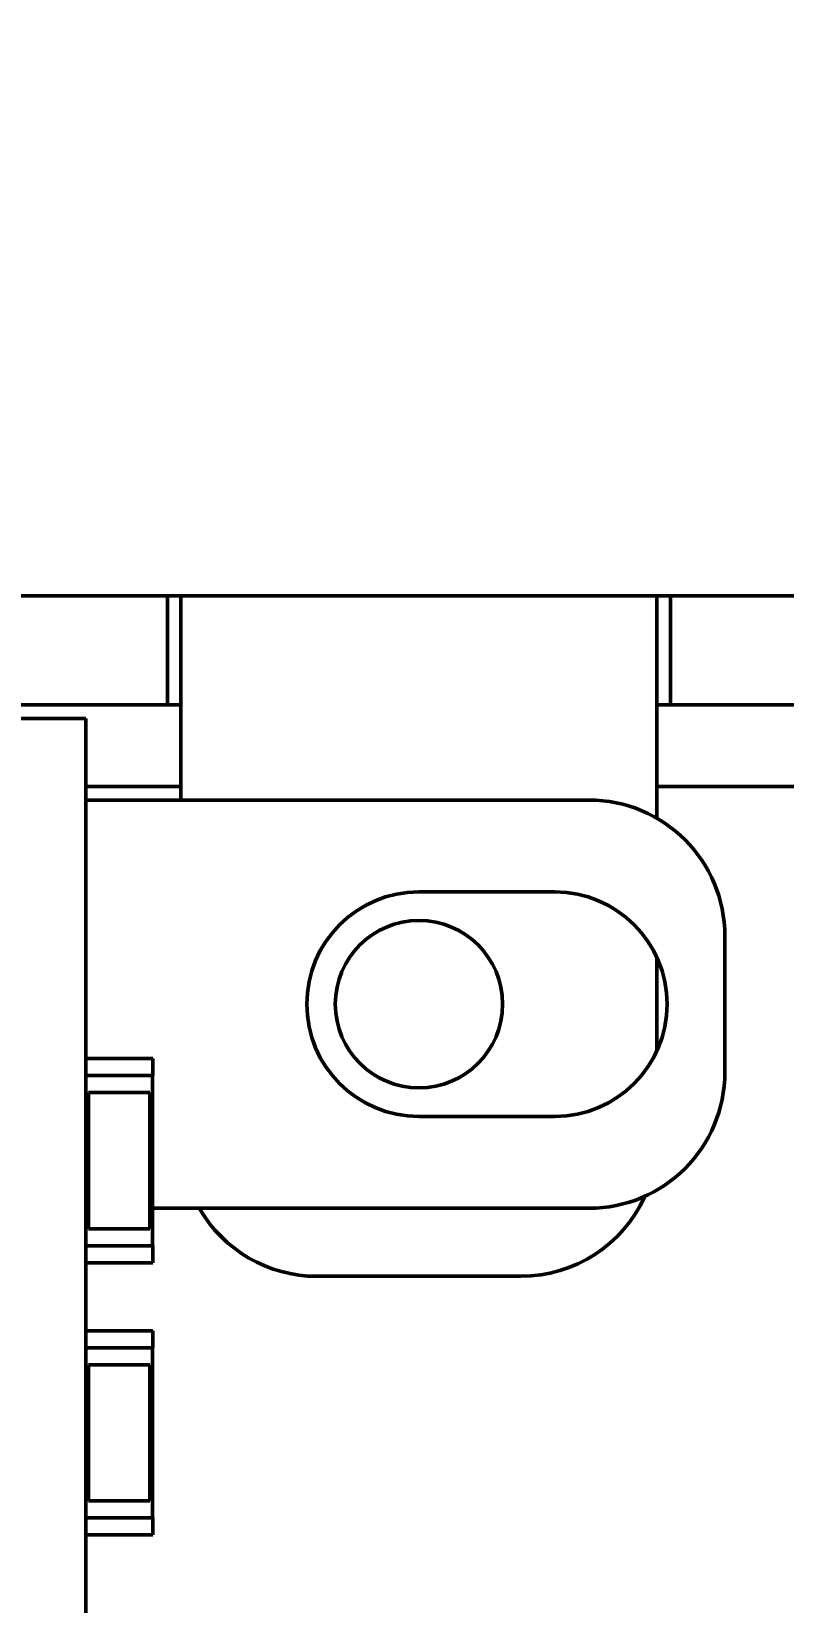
# Model space of a CAD drawing. Header units: millimetres. Extents: x 3137 to 5094, y 789 to 1822.
# Drawn here: x 3538.54 to 3549.61, y 1599.02 to 1622.11 of the extents above; entities that cross this region are included whole.
import ezdxf

# ---------------------------------------------------------------- set-up
doc = ezdxf.new("R2010")
doc.units = ezdxf.units.MM
doc.header["$LTSCALE"] = 1.8
doc.layers.add('외형선(ISO)', color=7, linetype='Continuous', lineweight=50)
doc.layers.add('치수(ISO)', color=7, linetype='Continuous', lineweight=25)
doc.styles.add('레이블 문자 (JIS)', font='')
doc.styles.get('레이블 문자 (JIS)').set_extended_font_data('Gulim')
doc.dimstyles.new('복사 대상기본값 (JIS)', dxfattribs={"dimscale": 1.5, "dimtxt": 3, "dimasz": 2, "dimexe": 1, "dimexo": 0.5, "dimgap": 0.8, "dimtad": 1, "dimdsep": 46, "dimtxsty": '레이블 문자 (JIS)', "dimblk": 'Filled-1', "dimcen": 0.09, "dimdle": 10, "dimclrd": 256, "dimclre": 256, "dimclrt": 256, "dimazin": 2, "dimtfac": 0.666667, "dimtmove": 0, "dimatfit": 3, "dimldrblk": 'OPEN', "dimfxl": 1, "dimtolj": 1, "dimtzin": 0, "dimlwd": -1, "dimlwe": -1, "dimarcsym": 0})

# ---------------------------------------------------------------- blocks, each defined once
blk = doc.blocks.new('Filled-1')
at = {"color": 0}
for p, q in [((0, 0), (-1, 0.1)), ((-1, 0.1), (-1, -0.1)), ((-1, 0), (0, 0)), ((-1, -0.1), (0, 0))]:
    blk.add_line(p, q, dxfattribs=at)
at = {"color": 0, "flags": 128}
blk.add_lwpolyline([(-1, -0.1), (0, 0), (-1, 0.1), (-1, -0.1)], dxfattribs=at)
at = {"color": 0}
blk.add_solid([(-1, -0.1), (0, 0), (-1, 0.1), (-1, -0.1)], dxfattribs=at)
blk = doc.blocks.new('*D735')
at = {"layer": 'Defpoints', "color": 0}
for p in [(3615.742, 1638.942), (3296.742, 1610.811), (3615.742, 1602.811)]:
    blk.add_point(p, dxfattribs=at)
at = {"layer": '치수(ISO)'}
for p, q in [((3296.742, 1611.561), (3296.742, 1640.442)), ((3615.742, 1603.561), (3615.742, 1640.442)), ((3299.742, 1638.942), (3612.742, 1638.942))]:
    blk.add_line(p, q, dxfattribs=at)
at = {"layer": '치수(ISO)', "linetype": 'ByBlock', "xscale": 3, "yscale": 3, "zscale": 3, "rotation": 180}
blk.add_blockref('Filled-1', (3296.742, 1638.942), dxfattribs=at)
at = {"layer": '치수(ISO)', "linetype": 'ByBlock', "xscale": 3, "yscale": 3, "zscale": 3}
blk.add_blockref('Filled-1', (3615.742, 1638.942), dxfattribs=at)
at = {"layer": '치수(ISO)', "insert": (3456.262, 1649.652), "char_height": 15, "attachment_point": 5, "style": '레이블 문자 (JIS)'}
blk.add_mtext('\\A1;319', dxfattribs=at)
blk = doc.blocks.new('_Open')
at = {"color": 0, "linetype": 'ByBlock', "lineweight": -2}
for p, q in [((-1, 0.1667), (0, 0)), ((-1, -0.1667), (0, 0)), ((0, 0), (-1, 0))]:
    blk.add_line(p, q, dxfattribs=at)

msp = doc.modelspace()

# ---------------------------------------------------------------- linework, layer by layer
at = {"layer": '외형선(ISO)'}
for p, q in [((3540.542, 1613.811), (3524.342, 1613.811)), ((3540.542, 1613.811), (3540.742, 1613.811)), ((3540.542, 1612.211), (3540.542, 1613.811)), ((3547.742, 1613.811), (3540.742, 1613.811)), ((3540.742, 1612.811), (3540.742, 1613.811)), ((3547.742, 1613.811), (3547.742, 1612.811)), ((3547.742, 1613.811), (3547.942, 1613.811)), ((3564.142, 1613.811), (3547.942, 1613.811)), ((3547.942, 1613.811), (3547.942, 1612.211)), ((3540.742, 1612.811), (3540.742, 1610.811)), ((3547.742, 1610.543), (3547.742, 1612.811)), ((3540.542, 1612.211), (3524.342, 1612.211)), ((3540.742, 1612.211), (3540.542, 1612.211)), ((3547.942, 1612.211), (3547.742, 1612.211)), ((3564.142, 1612.211), (3547.942, 1612.211)), ((3537.742, 1612.011), (3539.342, 1612.011)), ((3539.342, 1612.011), (3539.342, 1584.721)), ((3540.742, 1611.011), (3539.342, 1611.011)), ((3560.945, 1611.011), (3547.742, 1611.011)), ((3539.342, 1610.811), (3546.742, 1610.811)), ((3544.242, 1609.461), (3546.242, 1609.461)), ((3548.742, 1606.811), (3548.742, 1608.811)), ((3547.742, 1607.123), (3547.742, 1608.498)), ((3540.329, 1607.011), (3539.342, 1607.011)), ((3540.329, 1606.761), (3540.329, 1607.011)), ((3539.342, 1606.761), (3540.329, 1606.761)), ((3540.322, 1604.261), (3540.322, 1606.761)), ((3540.282, 1606.511), (3539.382, 1606.511)), ((3539.382, 1606.511), (3539.382, 1605.761)), ((3540.282, 1606.511), (3540.282, 1605.761)), ((3546.242, 1606.161), (3544.242, 1606.161)), ((3539.382, 1605.261), (3539.382, 1605.761)), ((3540.282, 1605.261), (3540.282, 1605.761)), ((3539.382, 1605.261), (3539.382, 1604.511)), ((3540.282, 1605.261), (3540.282, 1604.511)), ((3540.322, 1604.811), (3546.742, 1604.811)), ((3540.282, 1604.511), (3539.382, 1604.511)), ((3540.329, 1604.261), (3539.342, 1604.261)), ((3540.329, 1604.011), (3540.329, 1604.261)), ((3539.342, 1604.011), (3540.329, 1604.011)), ((3542.742, 1603.811), (3545.742, 1603.811)), ((3540.329, 1603.011), (3539.342, 1603.011)), ((3540.329, 1602.761), (3540.329, 1603.011)), ((3539.342, 1602.761), (3540.329, 1602.761)), ((3540.322, 1600.261), (3540.322, 1602.761)), ((3540.282, 1602.511), (3539.382, 1602.511)), ((3539.382, 1602.511), (3539.382, 1601.761)), ((3540.282, 1602.511), (3540.282, 1601.761)), ((3539.382, 1601.261), (3539.382, 1601.761)), ((3540.282, 1601.261), (3540.282, 1601.761)), ((3539.382, 1601.261), (3539.382, 1600.511)), ((3540.282, 1601.261), (3540.282, 1600.511)), ((3540.282, 1600.511), (3539.382, 1600.511)), ((3540.329, 1600.261), (3539.342, 1600.261)), ((3540.329, 1600.011), (3540.329, 1600.261)), ((3539.342, 1600.011), (3540.329, 1600.011))]:
    msp.add_line(p, q, dxfattribs=at)
msp.add_circle((3544.242, 1607.811), 1.23, dxfattribs=at)
for centre, radius, start, end in [((3546.742, 1608.811), 2, 0, 90), ((3544.242, 1607.811), 1.65, 90, 270), ((3546.242, 1607.811), 1.65, 270, 90), ((3546.742, 1606.811), 2, 270, 0), ((3545.742, 1605.811), 2, 270, 335.7048), ((3542.742, 1605.811), 2, 210, 270)]:
    msp.add_arc(centre, radius, start, end, dxfattribs=at)

# ---------------------------------------------------------------- dimensions: what is measured, and where the dimension line sits
at = {"layer": '치수(ISO)'}
dim = msp.add_linear_dim(base=(3615.742, 1638.942), p1=(3296.742, 1610.811), p2=(3615.742, 1602.811), angle=180, dimstyle='복사 대상기본값 (JIS)', override={"dimtxt": 10, "dimgap": 2, "dimtxsty": '레이블 문자 (JIS)', "dimtofl": 0, "dimatfit": 1, "dimldrblk": 'Open'}, dxfattribs=at)
dim.commit()
dim.dimension.update_dxf_attribs({"geometry": '*D735', "text_midpoint": (3456.262, 1638.942), "dimtype": 160})

doc.saveas('drawing.dxf')
